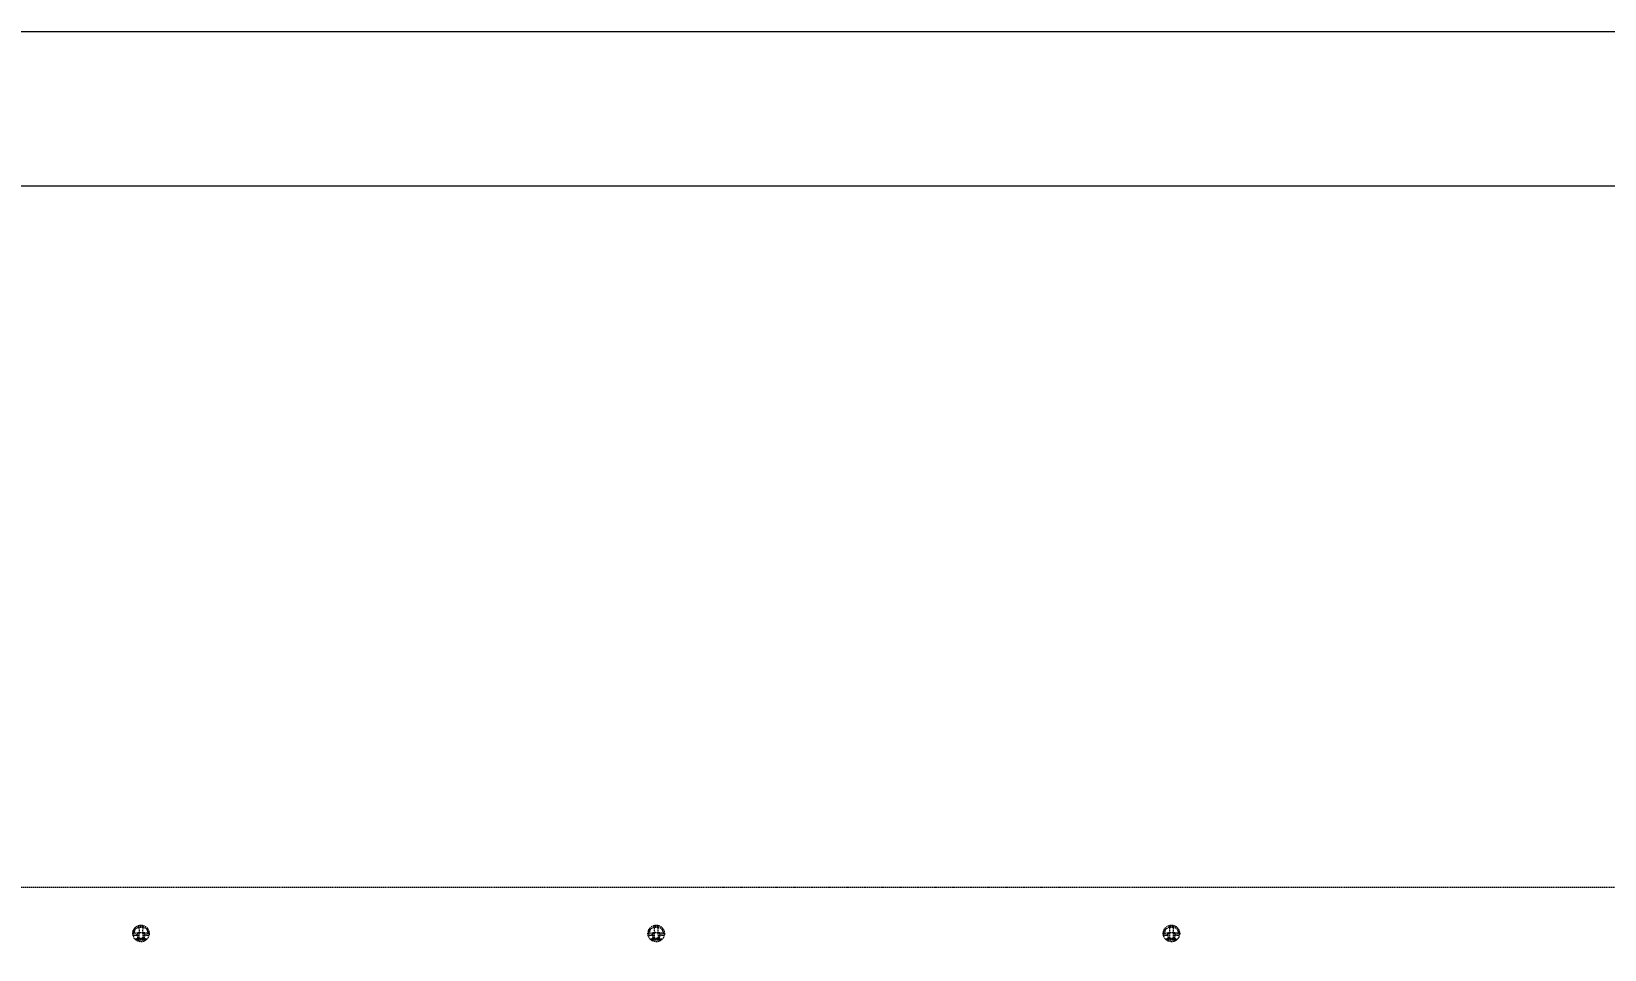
# Model space of a CAD drawing. Header units: millimetres. Extents: x -6713 to 5148, y -2591 to 1587.
# Drawn here: x -958 to 569, y 696 to 1587 of the extents above; entities that cross this region are included whole.
import ezdxf

# ---------------------------------------------------------------- set-up
doc = ezdxf.new("R2010")
doc.units = ezdxf.units.MM
doc.linetypes.add('HIDDEN', pattern=[1.905, 1.27, -0.635])
for name, color, linetype in [('DIKOM_ЗОНА', 80, 'Continuous'), ('DIKOM_ОБЪЕКТ', 7, 'Continuous'), ('DIKOM_РАЗМЕР_ОБЪЕКТА', 7, 'Continuous')]:
    doc.layers.add(name, color=color, linetype=linetype)
doc.styles.add('style1', font='arialbd.ttf', dxfattribs={"width": 0.8})
doc.dimstyles.new('1-50', dxfattribs={"dimtxt": 300, "dimasz": 200, "dimexe": 100, "dimexo": 0, "dimgap": 100, "dimtad": 1, "dimtxsty": 'style1', "dimcen": 200, "dimclrd": 7, "dimclre": 7, "dimclrt": 7, "dimadec": 1, "dimazin": 2, "dimtfac": 1, "dimtmove": 0, "dimatfit": 2, "dimfxl": 0, "dimlwd": 25, "dimlwe": 18, "dimarcsym": 0})

# ---------------------------------------------------------------- blocks, each defined once
blk = doc.blocks.new('*D0')
at = {"layer": 'Defpoints', "color": 0, "transparency": 16777216}
for p in [(-5474.6, 1436.5), (3266.4, 1436.5), (3451.1, -1263.5)]:
    blk.add_point(p, dxfattribs=at)
at = {"layer": 'DIKOM_РАЗМЕР_ОБЪЕКТА', "color": 7, "lineweight": 18, "transparency": 16777216}
for p, q in [((3266.4, 1436.5), (-5574.6, 1436.5)), ((3451.1, -1263.5), (-5574.6, -1263.5))]:
    blk.add_line(p, q, dxfattribs=at)
at = {"layer": 'DIKOM_РАЗМЕР_ОБЪЕКТА', "color": 7, "lineweight": 25, "transparency": 16777216}
blk.add_line((-5474.6, -1063.5), (-5474.6, 1236.5), dxfattribs=at)
at = {"layer": 'DIKOM_РАЗМЕР_ОБЪЕКТА', "color": 7, "transparency": 16777216}
for points in [[(-5507.9, 1236.5), (-5441.3, 1236.5), (-5474.6, 1436.5)], [(-5507.9, -1063.5), (-5441.3, -1063.5), (-5474.6, -1263.5)]]:
    blk.add_solid(points, dxfattribs=at)
at = {"layer": 'DIKOM_РАЗМЕР_ОБЪЕКТА', "color": 7, "transparency": 16777216, "insert": (-5753.3, 29.3), "char_height": 300, "attachment_point": 5, "rotation": 90, "style": 'style1'}
blk.add_mtext('{\\fArial|b0|i0|c204|p34;\\H1.16667x;2700}', dxfattribs=at)

msp = doc.modelspace()

# ---------------------------------------------------------------- linework, layer by layer
at = {"layer": 'DIKOM_ЗОНА', "color": 3, "lineweight": 15}
msp.add_line((-4351.5, 1586.5), (4648.5, 1586.5), dxfattribs=at)
at = {"layer": 'DIKOM_ОБЪЕКТ', "color": 7, "linetype": 'HIDDEN', "lineweight": 15}
for p, q in [((1380.5, 756), (-1083.5, 756)), ((-854.616, 718.804), (-848.529, 718.804)), ((-853.5, 718.494), (-853.488, 718.804)), ((-849.5, 718.494), (-853.5, 718.494)), ((-853.5, 717.231), (-853.5, 718.494)), ((-849.512, 718.804), (-849.5, 718.494)), ((-849.5, 717.231), (-849.5, 718.494)), ((-354.616, 718.804), (-348.529, 718.804)), ((-353.5, 718.494), (-353.488, 718.804)), ((-349.5, 718.494), (-353.5, 718.494)), ((-353.5, 717.231), (-353.5, 718.494)), ((-349.512, 718.804), (-349.5, 718.494)), ((-349.5, 717.231), (-349.5, 718.494)), ((145.384, 718.804), (151.471, 718.804)), ((146.5, 718.494), (146.512, 718.804)), ((150.5, 718.494), (146.5, 718.494)), ((146.5, 717.231), (146.5, 718.494)), ((150.488, 718.804), (150.5, 718.494)), ((150.5, 717.231), (150.5, 718.494)), ((-859.089, 710.913), (-859.361, 710.697)), ((-859.021, 710.887), (-859.234, 710.769)), ((-857.5, 714.995), (-857.5, 716.622)), ((-857.469, 715.172), (-857.469, 716.658)), ((-854.419, 706.796), (-854.473, 706.787)), ((-854.419, 706.796), (-853.34, 706.919)), ((-853.237, 712.132), (-854.416, 712.065)), ((-854.288, 705.961), (-854.226, 705.97)), ((-853.218, 706.102), (-854.226, 705.97)), ((-849.5, 717.231), (-853.5, 717.231)), ((-849.763, 712.132), (-853.237, 712.132)), ((-851.5, 706.188), (-853.218, 706.102)), ((-849.782, 706.102), (-851.5, 706.188)), ((-849.782, 706.102), (-848.774, 705.97)), ((-848.584, 712.065), (-849.763, 712.132)), ((-849.66, 706.919), (-848.581, 706.796)), ((-848.774, 705.97), (-848.712, 705.961)), ((-848.527, 706.787), (-848.581, 706.796)), ((-845.531, 716.665), (-845.531, 715.172)), ((-845.5, 716.632), (-845.5, 714.995)), ((-843.764, 710.768), (-843.978, 710.887)), ((-843.604, 710.67), (-843.909, 710.912)), ((-359.089, 710.913), (-359.361, 710.697)), ((-359.021, 710.887), (-359.234, 710.769)), ((-357.5, 714.995), (-357.5, 716.622)), ((-357.469, 715.172), (-357.469, 716.658)), ((-354.419, 706.796), (-354.473, 706.787)), ((-354.419, 706.796), (-353.34, 706.919)), ((-353.237, 712.132), (-354.416, 712.065)), ((-354.288, 705.961), (-354.226, 705.97)), ((-353.218, 706.102), (-354.226, 705.97)), ((-349.5, 717.231), (-353.5, 717.231)), ((-349.763, 712.132), (-353.237, 712.132)), ((-351.5, 706.188), (-353.218, 706.102)), ((-349.782, 706.102), (-351.5, 706.188)), ((-349.782, 706.102), (-348.774, 705.97)), ((-348.584, 712.065), (-349.763, 712.132)), ((-349.66, 706.919), (-348.581, 706.796)), ((-348.774, 705.97), (-348.712, 705.961)), ((-348.527, 706.787), (-348.581, 706.796)), ((-345.531, 716.665), (-345.531, 715.172)), ((-345.5, 716.632), (-345.5, 714.995)), ((-343.764, 710.768), (-343.978, 710.887)), ((-343.604, 710.67), (-343.909, 710.912)), ((140.911, 710.913), (140.639, 710.697)), ((140.979, 710.887), (140.766, 710.769)), ((142.5, 714.995), (142.5, 716.622)), ((142.531, 715.172), (142.531, 716.658)), ((145.581, 706.796), (145.527, 706.787)), ((145.581, 706.796), (146.66, 706.919)), ((146.763, 712.132), (145.584, 712.065)), ((145.712, 705.961), (145.774, 705.97)), ((146.782, 706.102), (145.774, 705.97)), ((150.5, 717.231), (146.5, 717.231)), ((150.237, 712.132), (146.763, 712.132)), ((148.5, 706.188), (146.782, 706.102)), ((150.218, 706.102), (148.5, 706.188)), ((150.218, 706.102), (151.226, 705.97)), ((151.416, 712.065), (150.237, 712.132)), ((150.34, 706.919), (151.419, 706.796)), ((151.226, 705.97), (151.288, 705.961)), ((151.473, 706.787), (151.419, 706.796)), ((154.469, 716.665), (154.469, 715.172)), ((154.5, 716.632), (154.5, 714.995)), ((156.236, 710.768), (156.022, 710.887)), ((156.396, 710.67), (156.091, 710.912))]:
    msp.add_line(p, q, dxfattribs=at)
at = {"layer": 'DIKOM_ОБЪЕКТ', "color": 7, "linetype": 'HIDDEN', "lineweight": 15, "flags": 128}
for points in [[(-853.5, 718.494), (-854.918, 718.583), (-855.137, 718.577)], [(-847.998, 718.581), (-848.082, 718.583), (-849.5, 718.494)], [(-353.5, 718.494), (-354.918, 718.583), (-355.137, 718.577)], [(-347.998, 718.581), (-348.082, 718.583), (-349.5, 718.494)], [(146.5, 718.494), (145.082, 718.583), (144.863, 718.577)], [(152.002, 718.581), (151.918, 718.583), (150.5, 718.494)], [(-859.109, 709.285), (-857.635, 709.733), (-855.217, 710.093)], [(-854.416, 712.065), (-856.574, 711.766), (-858.408, 711.23), (-859.021, 710.887)], [(-857.901, 712.891), (-857.664, 713.533), (-857.469, 715.172)], [(-853.5, 717.231), (-854.92, 716.955), (-856.145, 716.463), (-857.032, 715.835), (-857.469, 715.172)], [(-857.245, 706.081), (-856.222, 706.44), (-854.473, 706.787)], [(-855.217, 710.093), (-855.12, 710.812), (-854.941, 711.425), (-854.696, 711.856), (-854.416, 712.065)], [(-854.416, 712.065), (-854.614, 711.839), (-854.768, 711.381), (-854.867, 710.731), (-854.901, 709.944), (-854.868, 709.085), (-854.77, 708.226), (-854.616, 707.441), (-854.419, 706.796)], [(-853.34, 706.919), (-851.494, 706.998), (-849.66, 706.919)], [(-845.531, 715.172), (-845.968, 715.835), (-846.855, 716.463), (-848.08, 716.955), (-849.5, 717.231)], [(-848.712, 705.961), (-847.15, 705.655), (-846.374, 705.428)], [(-848.581, 706.796), (-848.384, 707.441), (-848.23, 708.226), (-848.132, 709.085), (-848.099, 709.944), (-848.133, 710.731), (-848.232, 711.381), (-848.386, 711.839), (-848.584, 712.065)], [(-848.584, 712.065), (-848.304, 711.856), (-848.059, 711.425), (-847.88, 710.812), (-847.783, 710.093)], [(-848.527, 706.787), (-846.522, 706.37), (-845.77, 706.079)], [(-847.783, 710.093), (-845.368, 709.734), (-843.858, 709.275)], [(-845.531, 715.172), (-845.336, 713.533), (-845.099, 712.891)], [(-359.109, 709.285), (-357.635, 709.733), (-355.217, 710.093)], [(-354.416, 712.065), (-356.574, 711.766), (-358.408, 711.23), (-359.021, 710.887)], [(-357.901, 712.891), (-357.664, 713.533), (-357.469, 715.172)], [(-353.5, 717.231), (-354.92, 716.955), (-356.145, 716.463), (-357.032, 715.835), (-357.469, 715.172)], [(-357.245, 706.081), (-356.222, 706.44), (-354.473, 706.787)], [(-355.217, 710.093), (-355.12, 710.812), (-354.941, 711.425), (-354.696, 711.856), (-354.416, 712.065)], [(-354.416, 712.065), (-354.614, 711.839), (-354.768, 711.381), (-354.867, 710.731), (-354.901, 709.944), (-354.868, 709.085), (-354.77, 708.226), (-354.616, 707.441), (-354.419, 706.796)], [(-353.34, 706.919), (-351.494, 706.998), (-349.66, 706.919)], [(-345.531, 715.172), (-345.968, 715.835), (-346.855, 716.463), (-348.08, 716.955), (-349.5, 717.231)], [(-348.712, 705.961), (-347.15, 705.655), (-346.374, 705.428)], [(-348.581, 706.796), (-348.384, 707.441), (-348.23, 708.226), (-348.132, 709.085), (-348.099, 709.944), (-348.133, 710.731), (-348.232, 711.381), (-348.386, 711.839), (-348.584, 712.065)], [(-348.584, 712.065), (-348.304, 711.856), (-348.059, 711.425), (-347.88, 710.812), (-347.783, 710.093)], [(-348.527, 706.787), (-346.522, 706.37), (-345.77, 706.079)], [(-347.783, 710.093), (-345.368, 709.734), (-343.858, 709.275)], [(-345.531, 715.172), (-345.336, 713.533), (-345.099, 712.891)], [(140.891, 709.285), (142.365, 709.733), (144.783, 710.093)], [(145.584, 712.065), (143.426, 711.766), (141.592, 711.23), (140.979, 710.887)], [(142.099, 712.891), (142.336, 713.533), (142.531, 715.172)], [(146.5, 717.231), (145.08, 716.955), (143.855, 716.463), (142.968, 715.835), (142.531, 715.172)], [(142.755, 706.081), (143.778, 706.44), (145.527, 706.787)], [(144.783, 710.093), (144.88, 710.812), (145.059, 711.425), (145.304, 711.856), (145.584, 712.065)], [(145.584, 712.065), (145.386, 711.839), (145.232, 711.381), (145.133, 710.731), (145.099, 709.944), (145.132, 709.085), (145.23, 708.226), (145.384, 707.441), (145.581, 706.796)], [(146.66, 706.919), (148.506, 706.998), (150.34, 706.919)], [(154.469, 715.172), (154.032, 715.835), (153.145, 716.463), (151.92, 716.955), (150.5, 717.231)], [(151.288, 705.961), (152.85, 705.655), (153.626, 705.428)], [(151.419, 706.796), (151.616, 707.441), (151.77, 708.226), (151.868, 709.085), (151.901, 709.944), (151.867, 710.731), (151.768, 711.381), (151.614, 711.839), (151.416, 712.065)], [(151.416, 712.065), (151.696, 711.856), (151.941, 711.425), (152.12, 710.812), (152.217, 710.093)], [(151.473, 706.787), (153.478, 706.37), (154.23, 706.079)], [(152.217, 710.093), (154.632, 709.734), (156.142, 709.275)], [(154.469, 715.172), (154.664, 713.533), (154.901, 712.891)]]:
    msp.add_lwpolyline(points, dxfattribs=at)
at = {"layer": 'DIKOM_ОБЪЕКТ', "color": 7, "linetype": 'HIDDEN', "lineweight": 15}
for centre in [(-851.5, 711.5), (-351.5, 711.5), (148.5, 711.5)]:
    msp.add_circle(centre, 8, dxfattribs=at)
for centre, radius, start, end in [((-860.326, 715.073), 2.837, 290.180215, 354.864457), ((-853.749, 696.064), 14.106, 95.974296, 112.440959), ((-861.304, 713.519), 3.487, 309.582582, 349.477892), ((-852.398, 692.247), 13.844, 97.845209, 107.996096), ((-851.499, 687.054), 18.926, 74.64722, 105.433265), ((-851.5, 687.998), 17.016, 77.084362, 102.888789), ((-847.674, 710.017), 7.543, 179.420265, 205.657763), ((-856.173, 705.98), 1.886, 359.414721, 25.656638), ((-856.193, 705.954), 1.968, 0.476871, 25.612085), ((-838.418, 709.42), 15.129, 168.36049, 189.513648), ((-738.073, 720.312), 115.468, 181.52919, 184.162045), ((-856.346, 706.064), 3.128, 0.683484, 16.027407), ((-846.653, 706.064), 3.129, 163.973404, 179.319798), ((-964.927, 720.312), 115.468, 355.837956, 358.47081), ((-864.201, 709.411), 14.752, 350.275821, 11.861236), ((-846.807, 705.954), 1.968, 154.387915, 179.523129), ((-846.827, 705.98), 1.886, 154.343364, 180.585287), ((-849.201, 699.693), 12.387, 65.063035, 87.145233), ((-855.326, 710.016), 7.543, 334.343363, 0.585287), ((-849.594, 694.825), 15.375, 68.214345, 83.235926), ((-842.675, 715.073), 2.837, 185.11126, 249.627919), ((-840.491, 714.345), 4.859, 197.520108, 225.146896), ((-360.326, 715.073), 2.837, 290.180215, 354.864457), ((-353.749, 696.064), 14.106, 95.974296, 112.440959), ((-361.304, 713.519), 3.487, 309.582582, 349.477892), ((-352.398, 692.247), 13.844, 97.845209, 107.996096), ((-351.499, 687.054), 18.926, 74.64722, 105.433265), ((-351.5, 687.998), 17.016, 77.084362, 102.888789), ((-347.674, 710.017), 7.543, 179.420265, 205.657763), ((-356.173, 705.98), 1.886, 359.414721, 25.656638), ((-356.193, 705.954), 1.968, 0.476871, 25.612085), ((-338.418, 709.42), 15.129, 168.36049, 189.513648), ((-238.073, 720.312), 115.468, 181.52919, 184.162045), ((-356.346, 706.064), 3.128, 0.683484, 16.027407), ((-346.653, 706.064), 3.129, 163.973403, 179.319798), ((-464.927, 720.312), 115.468, 355.837956, 358.47081), ((-364.201, 709.411), 14.752, 350.275821, 11.861236), ((-346.807, 705.954), 1.968, 154.387915, 179.523129), ((-346.827, 705.98), 1.886, 154.343364, 180.585287), ((-349.201, 699.693), 12.387, 65.063035, 87.145233), ((-355.326, 710.016), 7.543, 334.343363, 0.585287), ((-349.594, 694.825), 15.375, 68.214345, 83.235926), ((-342.675, 715.073), 2.837, 185.11126, 249.627919), ((-340.491, 714.345), 4.859, 197.520108, 225.146896), ((139.674, 715.073), 2.837, 290.180215, 354.864457), ((146.251, 696.064), 14.106, 95.974296, 112.440959), ((138.696, 713.519), 3.487, 309.582582, 349.477892), ((147.602, 692.247), 13.844, 97.845209, 107.996096), ((148.501, 687.054), 18.926, 74.64722, 105.433265), ((148.5, 687.998), 17.016, 77.084362, 102.888789), ((152.326, 710.017), 7.543, 179.420265, 205.657763), ((143.827, 705.98), 1.886, 359.414721, 25.656638), ((143.807, 705.954), 1.968, 0.47687, 25.612086), ((161.582, 709.42), 15.129, 168.36049, 189.513648), ((261.927, 720.312), 115.468, 181.52919, 184.162045), ((143.654, 706.064), 3.128, 0.683484, 16.027407), ((153.347, 706.064), 3.129, 163.973403, 179.319798), ((35.073, 720.312), 115.468, 355.837956, 358.47081), ((135.799, 709.411), 14.752, 350.275821, 11.861236), ((153.193, 705.954), 1.968, 154.387915, 179.523129), ((153.173, 705.98), 1.886, 154.343363, 180.585287), ((150.799, 699.693), 12.387, 65.063035, 87.145233), ((144.674, 710.016), 7.543, 334.343363, 0.585287), ((150.406, 694.825), 15.375, 68.214345, 83.235926), ((157.325, 715.073), 2.837, 185.11126, 249.627919), ((159.509, 714.345), 4.859, 197.520108, 225.146896)]:
    msp.add_arc(centre, radius, start, end, dxfattribs=at)

# ---------------------------------------------------------------- dimensions: what is measured, and where the dimension line sits
at = {"layer": 'DIKOM_РАЗМЕР_ОБЪЕКТА'}
dim = msp.add_linear_dim(base=(-5474.611, 1436.5), p1=(3451.123, -1263.5), p2=(3266.406, 1436.5), angle=90, text='{\\fArial|b0|i0|c204|p34;\\H1.16667x;<>}', dimstyle='1-50', dxfattribs=at)
dim.commit()
dim.dimension.update_dxf_attribs({"geometry": '*D0', "text_midpoint": (-5474.611, 29.273), "dimtype": 160})

doc.saveas('drawing.dxf')
